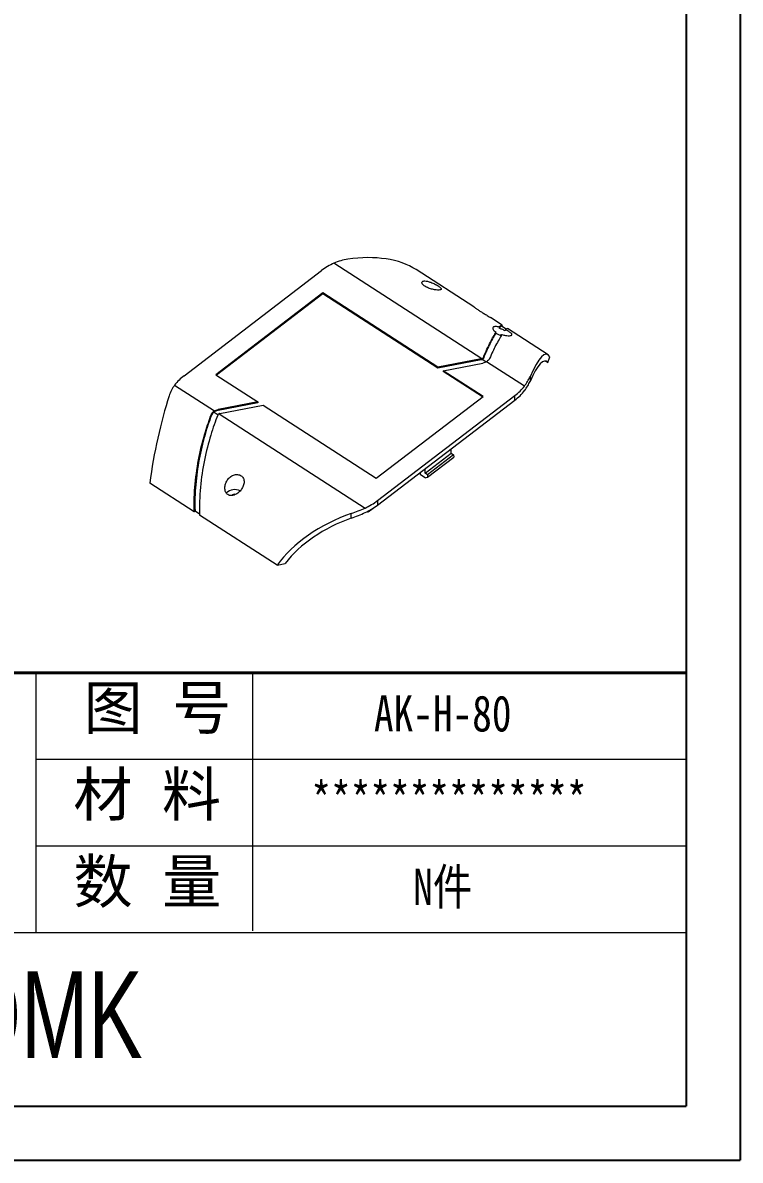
# Model space of a CAD drawing. Header units: inches. Extents: x 1582 to 2189, y 327 to 504.
# Drawn here: x 2046.7 to 2102.5, y 326.9 to 415.4 of the extents above; entities that cross this region are included whole.
import ezdxf

# ---------------------------------------------------------------- set-up
doc = ezdxf.new("R2010")
doc.units = ezdxf.units.IN
doc.header["$LTSCALE"] = 15
doc.layers.add('文字', color=81, linetype='Continuous')
doc.layers.add('粗实线', color=7, linetype='Continuous', lineweight=30)
doc.layers.add('细实线', color=3, linetype='Continuous', lineweight=9)
doc.styles.get("Standard").update_dxf_attribs({"font": 'txt', "bigfont": 'gbcbig.shx'})
doc.styles.add('宋体', font='', dxfattribs={"width": 0.8, "height": 3.5})
doc.styles.add('长仿宋', font='', dxfattribs={"width": 0.7, "height": 4})
doc.styles.get('宋体').set_extended_font_data('SimSun')
doc.styles.get('长仿宋').set_extended_font_data('SimSun')

msp = doc.modelspace()

# ---------------------------------------------------------------- linework, layer by layer
for p, q in [((2102.521, 503.888), (2102.521, 326.907)), ((2098.307, 499.674), (2098.307, 331.121)), ((1856.434, 331.121), (2098.307, 331.121)), ((1852.22, 326.907), (2102.521, 326.907))]:
    msp.add_line(p, q)
at = {"color": 7, "linetype": 'Continuous', "lineweight": 15}
for p, q in [((2082.434, 389.263), (2070.924, 396.692)), ((2059.263, 387.939), (2069.949, 396.113)), ((2081.807, 393.293), (2077.311, 396.195)), ((2070.05, 394.378), (2061.732, 388.016)), ((2070.051, 394.307), (2061.783, 387.983)), ((2079.008, 388.596), (2070.05, 394.378)), ((2070.051, 394.307), (2070.05, 394.378)), ((2079.009, 388.525), (2070.051, 394.307)), ((2083.996, 391.881), (2083.091, 392.465)), ((2084.311, 391.558), (2083.941, 391.797)), ((2087.586, 389.564), (2084.407, 391.615)), ((2087.555, 388.968), (2087.721, 389.42)), ((2082.364, 389.241), (2079.008, 388.596)), ((2079.009, 388.525), (2079.008, 388.596)), ((2082.364, 389.169), (2079.009, 388.525)), ((2079.419, 388.331), (2082.501, 388.922)), ((2082.502, 389.196), (2082.474, 389.214)), ((2085.736, 387.132), (2082.793, 389.031)), ((2087.384, 389.078), (2087.555, 388.968)), ((2061.732, 388.016), (2064.999, 385.907)), ((2082.529, 386.324), (2079.419, 388.331)), ((2079.419, 388.331), (2079.42, 388.26)), ((2082.479, 386.285), (2079.42, 388.26)), ((2086.17, 387.857), (2086.173, 387.497)), ((2058.526, 387.208), (2061.626, 385.207)), ((2064.999, 385.907), (2061.918, 385.315)), ((2065, 385.836), (2061.921, 385.245)), ((2064.999, 385.907), (2065, 385.836)), ((2074.211, 379.961), (2082.529, 386.324)), ((2074.312, 378.226), (2084.998, 386.4)), ((2074.316, 377.871), (2085.001, 386.044)), ((2085.001, 386.044), (2084.998, 386.4)), ((2061.591, 385.111), (2061.918, 384.9)), ((2061.985, 384.975), (2073.337, 377.648)), ((2062.055, 384.997), (2065.411, 385.641)), ((2065.411, 385.641), (2074.211, 379.961)), ((2078.01, 380.349), (2080.047, 381.907)), ((2080.23, 381.788), (2078.193, 380.23)), ((2078.195, 380.052), (2080.232, 381.61)), ((2080.047, 381.907), (2080.043, 382.252)), ((2080.047, 381.907), (2080.23, 381.788)), ((2080.23, 381.788), (2080.232, 381.61)), ((2078.01, 380.349), (2078.006, 380.694)), ((2077.646, 380.23), (2077.644, 380.417)), ((2078.013, 379.993), (2077.646, 380.23)), ((2078.193, 380.23), (2078.01, 380.349)), ((2078.013, 379.993), (2078.195, 380.052)), ((2078.193, 380.23), (2078.195, 380.052)), ((2060.058, 377.348), (2056.591, 379.586)), ((2074.312, 378.226), (2074.316, 377.871)), ((2060.115, 377.422), (2060.468, 377.194)), ((2066.502, 373.189), (2060.47, 377.082)), ((2072.266, 376.859), (2072.263, 377.219)), ((2073.591, 377.323), (2073.512, 377.374)), ((2074.144, 377.746), (2073.591, 377.323)), ((2073.591, 377.323), (2073.591, 377.414)), ((2066.502, 373.189), (2067.13, 373.343))]:
    msp.add_line(p, q, dxfattribs=at)
at = {"color": 8, "linetype": 'Continuous', "lineweight": 15}
msp.add_line((2082.502, 389.196), (2082.771, 389.022), dxfattribs=at)
at = {"color": 7, "linetype": 'Continuous', "lineweight": 15, "flags": 128}
for points in [[(2083.973, 391.121), (2083.943, 391.119), (2083.846, 391.106)], [(2082.364, 389.169), (2082.364, 389.175), (2082.364, 389.206), (2082.364, 389.224), (2082.364, 389.241)]]:
    msp.add_lwpolyline(points, dxfattribs=at)
at = {"color": 7, "linetype": 'Continuous', "lineweight": 15}
for centre, radius, start, end in [((2072.989, 392.1), 5.035, 114.21197, 127.14317), ((2061.603, 384.843), 3.881, 127.07208, 142.46073), ((2082.658, 389.496), 3.881, 307.07208, 322.46073), ((2082.662, 389.141), 3.881, 307.07208, 322.46073), ((2063.202, 378.14), 0.935, 63.35546, 134.31091), ((2063.194, 378.411), 0.308, 74.94227, 135.56238), ((2071.272, 382.24), 5.035, 294.21197, 307.14317), ((2071.276, 381.884), 5.035, 294.21197, 307.14317)]:
    msp.add_arc(centre, radius, start, end, dxfattribs=at)
for centre, major_axis, ratio, start_param, end_param in [((2070.857, 391.435), (7.83, 3.157), 0.604454, 0.403071, 1.189503), ((2085.906, 381.722), (1.584, 7.882), 0.180031, 6.100305, 6.998896), ((2085.906, 381.722), (1.478, 7.357), 0.180031, 6.14206, 6.988194), ((2058.458, 381.951), (1.584, 7.882), 0.180031, 1.012924, 1.911515), ((2073.507, 372.238), (7.83, 3.157), 0.604454, 1.486715, 2.385306), ((2073.507, 372.238), (7.308, 2.947), 0.604454, 1.497418, 2.343552)]:
    msp.add_ellipse(centre, major_axis=major_axis, ratio=ratio, start_param=start_param, end_param=end_param, dxfattribs=at)
for points in [[(2071.999, 397.003), (2071.622, 396.947), (2071.263, 396.846), (2070.924, 396.692)], [(2082.434, 389.263), (2082.486, 389.286), (2082.524, 389.321), (2082.54, 389.362)], [(2082.364, 389.241), (2082.389, 389.246), (2082.412, 389.253), (2082.434, 389.263)], [(2082.474, 389.214), (2082.443, 389.193), (2082.405, 389.177), (2082.364, 389.169)], [(2082.54, 389.291), (2082.528, 389.262), (2082.505, 389.235), (2082.474, 389.214)], [(2085.736, 387.132), (2085.926, 387.382), (2086.07, 387.622), (2086.17, 387.857)], [(2058.526, 387.208), (2058.336, 386.957), (2058.192, 386.675), (2058.093, 386.365)], [(2085.739, 386.776), (2085.929, 387.027), (2086.073, 387.265), (2086.173, 387.497)], [(2061.985, 384.975), (2061.933, 384.952), (2061.895, 384.915), (2061.878, 384.873)], [(2062.055, 384.997), (2062.03, 384.992), (2062.006, 384.985), (2061.985, 384.975)], [(2072.263, 377.219), (2072.64, 377.349), (2072.998, 377.494), (2073.337, 377.648)], [(2072.266, 376.859), (2072.643, 376.992), (2073.001, 377.138), (2073.34, 377.292)]]:
    msp.add_open_spline(points, degree=3, dxfattribs=at)
for points, knots in [([(2078, 394.898), (2078.04, 394.872), (2078.084, 394.847), (2078.178, 394.8), (2078.229, 394.778), (2078.33, 394.738), (2078.383, 394.719), (2078.486, 394.687), (2078.537, 394.673), (2078.688, 394.637), (2078.782, 394.622), (2078.948, 394.603), (2079.02, 394.601), (2079.138, 394.607), (2079.184, 394.615), (2079.248, 394.641), (2079.265, 394.659), (2079.265, 394.709), (2079.248, 394.741), (2079.169, 394.82), (2079.107, 394.868), (2078.987, 394.945), (2078.942, 394.972), (2078.849, 395.025), (2078.799, 395.051), (2078.701, 395.101), (2078.651, 395.124), (2078.554, 395.167), (2078.506, 395.187), (2078.413, 395.222), (2078.367, 395.238), (2078.279, 395.265), (2078.236, 395.277), (2078.115, 395.305), (2078.041, 395.314), (2077.946, 395.314), (2077.917, 395.312), (2077.866, 395.302), (2077.843, 395.294), (2077.787, 395.265), (2077.763, 395.234), (2077.759, 395.176), (2077.763, 395.154), (2077.781, 395.108), (2077.795, 395.083), (2077.835, 395.032), (2077.861, 395.005), (2077.923, 394.951), (2077.959, 394.925), (2078, 394.898)], [0, 0, 0, 0, 0.03125, 0.03125, 0.0625, 0.0625, 0.09375, 0.09375, 0.125, 0.125, 0.1875, 0.1875, 0.25, 0.25, 0.3125, 0.3125, 0.375, 0.375, 0.4375, 0.4375, 0.5, 0.5, 0.53125, 0.53125, 0.5625, 0.5625, 0.59375, 0.59375, 0.625, 0.625, 0.65625, 0.65625, 0.6875, 0.6875, 0.75, 0.75, 0.78125, 0.78125, 0.8125, 0.8125, 0.875, 0.875, 0.90625, 0.90625, 0.9375, 0.9375, 0.96875, 0.96875, 1, 1, 1, 1]), ([(2081.807, 393.293), (2081.812, 393.29), (2081.82, 393.284), (2081.866, 393.249), (2081.927, 393.203), (2082.007, 393.146), (2082.098, 393.084), (2082.207, 393.012), (2082.362, 392.913), (2082.579, 392.78), (2082.805, 392.644), (2082.977, 392.538), (2083.057, 392.486), (2083.091, 392.465)], [0, 0, 0, 0, 0.094437, 0.182865, 0.273554, 0.34616, 0.420742, 0.493425, 0.568626, 0.70374, 0.849403, 0.936376, 1, 1, 1, 1]), ([(2082.54, 389.362), (2082.727, 389.813), (2082.913, 390.211), (2083.248, 390.863), (2083.399, 391.125), (2083.529, 391.33)], [0.7024782, 0.7024782, 0.7024782, 0.7024782, 0.8508209, 0.8508209, 0.9896995, 0.9896995, 0.9896995, 0.9896995]), ([(2083.51, 391.262), (2083.379, 391.051), (2083.226, 390.779), (2082.895, 390.119), (2082.718, 389.731), (2082.54, 389.291)], [0, 0, 0, 0, 0.5, 0.5, 1, 1, 1, 1]), ([(2083.987, 391.136), (2083.847, 390.921), (2083.679, 390.636), (2083.348, 389.992), (2083.19, 389.657), (2083.029, 389.281)], [0.0303319, 0.0303319, 0.0303319, 0.0303319, 0.1831508, 0.1831508, 0.308599, 0.308599, 0.308599, 0.308599]), ([(2083.795, 391.708), (2083.736, 391.725), (2083.68, 391.738), (2083.576, 391.756), (2083.528, 391.76), (2083.442, 391.76), (2083.403, 391.756), (2083.339, 391.738), (2083.313, 391.724), (2083.277, 391.687), (2083.267, 391.664), (2083.265, 391.61), (2083.274, 391.578), (2083.312, 391.511), (2083.342, 391.475), (2083.422, 391.402), (2083.472, 391.365), (2083.529, 391.33)], [0, 0, 0, 0, 0.125, 0.125, 0.25, 0.25, 0.375, 0.375, 0.5, 0.5, 0.625, 0.625, 0.75, 0.75, 0.875, 0.875, 1, 1, 1, 1]), ([(2083.51, 391.262), (2083.513, 391.271), (2083.515, 391.281), (2083.518, 391.291), (2083.52, 391.297), (2083.522, 391.304), (2083.524, 391.31), (2083.526, 391.317), (2083.528, 391.323), (2083.529, 391.33)], [0, 0, 0, 0, 0.0001003757, 0.0001003757, 0.0001003757, 0.0001669026, 0.0001669026, 0.0001669026, 0.0002334303, 0.0002334303, 0.0002334303, 0.0002334303]), ([(2083.51, 391.262), (2083.573, 391.221), (2083.646, 391.183), (2083.801, 391.115), (2083.882, 391.086), (2083.962, 391.061)], [0, 0, 0, 0, 0.5, 0.5, 1, 1, 1, 1]), ([(2083.941, 391.796), (2083.941, 391.797), (2083.94, 391.814), (2083.902, 391.786), (2083.84, 391.728), (2083.786, 391.661), (2083.759, 391.627)], [0, 0, 0, 0, 0.008124, 0.423772, 0.711886, 1, 1, 1, 1]), ([(2083.795, 391.708), (2083.789, 391.695), (2083.783, 391.681), (2083.777, 391.668), (2083.774, 391.661), (2083.771, 391.654), (2083.768, 391.648), (2083.765, 391.641), (2083.762, 391.634), (2083.759, 391.627)], [0, 0, 0, 0, 0.0001079602, 0.0001079602, 0.0001079602, 0.0001619483, 0.0001619483, 0.0001619483, 0.0002159391, 0.0002159391, 0.0002159391, 0.0002159391]), ([(2084.233, 391.439), (2084.192, 391.459), (2084.149, 391.48), (2084.067, 391.517), (2084.026, 391.534), (2083.907, 391.581), (2083.83, 391.608), (2083.759, 391.627)], [0, 0, 0, 0, 0.25, 0.25, 0.5, 0.5, 1, 1, 1, 1]), ([(2083.795, 391.708), (2083.841, 391.765), (2083.881, 391.808), (2083.985, 391.904), (2084.018, 391.897), (2084, 391.822)], [0.3654273, 0.3654273, 0.3654273, 0.3654273, 0.4342843, 0.4342843, 0.5929275, 0.5929275, 0.5929275, 0.5929275]), ([(2084, 391.822), (2083.992, 391.811), (2083.981, 391.797), (2083.971, 391.783), (2083.968, 391.78)], [0, 0, 0, 0, 0.739966, 1, 1, 1, 1]), ([(2083.987, 391.136), (2084.081, 391.109), (2084.173, 391.089), (2084.34, 391.061), (2084.416, 391.053), (2084.547, 391.047), (2084.603, 391.05), (2084.692, 391.062), (2084.726, 391.073), (2084.767, 391.103), (2084.775, 391.123), (2084.765, 391.161), (2084.757, 391.175), (2084.734, 391.206), (2084.718, 391.223), (2084.657, 391.28), (2084.597, 391.325), (2084.447, 391.42), (2084.358, 391.47), (2084.269, 391.516)], [0, 0, 0, 0, 0.125, 0.125, 0.25, 0.25, 0.375, 0.375, 0.5, 0.5, 0.625, 0.625, 0.6875, 0.6875, 0.75, 0.75, 0.875, 0.875, 1, 1, 1, 1]), ([(2084.233, 391.439), (2084.238, 391.449), (2084.243, 391.459), (2084.248, 391.469), (2084.251, 391.477), (2084.255, 391.485), (2084.258, 391.493), (2084.262, 391.5), (2084.266, 391.508), (2084.269, 391.516)], [0, 0, 0, 0, 0.0001003759, 0.0001003759, 0.0001003759, 0.0001761907, 0.0001761907, 0.0001761907, 0.0002520075, 0.0002520075, 0.0002520075, 0.0002520075]), ([(2084.269, 391.516), (2084.288, 391.536), (2084.335, 391.585), (2084.384, 391.621), (2084.398, 391.614), (2084.404, 391.61)], [0, 0, 0, 0, 0.281375, 0.70247, 1, 1, 1, 1]), ([(2082.54, 389.362), (2082.54, 389.356), (2082.54, 389.35), (2082.54, 389.344), (2082.54, 389.338), (2082.54, 389.332), (2082.54, 389.327), (2082.54, 389.315), (2082.54, 389.303), (2082.54, 389.291)], [0, 0, 0, 0, 0.0000501876, 0.0000501876, 0.0000501876, 0.0001003753, 0.0001003753, 0.0001003753, 0.0002000805, 0.0002000805, 0.0002000805, 0.0002000805]), ([(2082.793, 389.031), (2082.75, 389.006), (2082.705, 388.984), (2082.607, 388.947), (2082.555, 388.933), (2082.501, 388.922)], [0, 0, 0, 0, 0.5, 0.5, 1, 1, 1, 1]), ([(2083.029, 389.281), (2083.009, 389.234), (2082.979, 389.189), (2082.899, 389.104), (2082.85, 389.065), (2082.793, 389.031)], [0, 0, 0, 0, 0.5, 0.5, 1, 1, 1, 1]), ([(2060.058, 377.348), (2060.033, 378.074), (2060.059, 378.807), (2060.192, 380.251), (2060.3, 380.962), (2060.575, 382.324), (2060.742, 382.974), (2061.072, 384.064), (2061.229, 384.52), (2061.389, 384.939)], [0.0414546, 0.0414546, 0.0414546, 0.0414546, 0.2543593, 0.2543593, 0.4672639, 0.4672639, 0.6801685, 0.6801685, 0.8516186, 0.8516186, 0.8516186, 0.8516186]), ([(2061.389, 384.939), (2061.41, 384.992), (2061.44, 385.041), (2061.52, 385.132), (2061.569, 385.173), (2061.626, 385.207)], [0, 0, 0, 0, 0.5, 0.5, 1, 1, 1, 1]), ([(2061.392, 384.866), (2061.392, 384.872), (2061.392, 384.878), (2061.391, 384.884), (2061.391, 384.89), (2061.391, 384.896), (2061.391, 384.902), (2061.39, 384.915), (2061.39, 384.927), (2061.389, 384.939)], [0, 0, 0, 0, 0.0000501876, 0.0000501876, 0.0000501876, 0.0001003753, 0.0001003753, 0.0001003753, 0.0002005863, 0.0002005863, 0.0002005863, 0.0002005863]), ([(2061.591, 385.111), (2061.543, 385.078), (2061.503, 385.041), (2061.436, 384.958), (2061.41, 384.913), (2061.392, 384.866)], [0, 0, 0, 0, 0.5, 0.5, 1, 1, 1, 1]), ([(2061.921, 385.245), (2061.859, 385.233), (2061.8, 385.216), (2061.689, 385.171), (2061.637, 385.143), (2061.591, 385.111)], [0, 0, 0, 0, 0.5, 0.5, 1, 1, 1, 1]), ([(2061.626, 385.207), (2061.668, 385.232), (2061.714, 385.254), (2061.811, 385.29), (2061.864, 385.305), (2061.918, 385.315)], [0, 0, 0, 0, 0.5, 0.5, 1, 1, 1, 1]), ([(2061.918, 385.315), (2061.918, 385.313), (2061.918, 385.31), (2061.918, 385.307), (2061.918, 385.299), (2061.919, 385.291), (2061.919, 385.284), (2061.919, 385.278), (2061.92, 385.271), (2061.92, 385.265), (2061.92, 385.259), (2061.921, 385.253), (2061.921, 385.247), (2061.921, 385.246), (2061.921, 385.245), (2061.921, 385.245)], [0, 0, 0, 0, 0.0000234886, 0.0000234886, 0.0000234886, 0.000089745, 0.000089745, 0.000089745, 0.0001419857, 0.0001419857, 0.0001419857, 0.0001942265, 0.0001942265, 0.0001942265, 0.0002000935, 0.0002000935, 0.0002000935, 0.0002000935]), ([(2061.392, 384.866), (2061.21, 384.38), (2061.032, 383.843), (2060.707, 382.691), (2060.559, 382.077), (2060.319, 380.797), (2060.226, 380.132), (2060.112, 378.784), (2060.091, 378.1), (2060.115, 377.422)], [0, 0, 0, 0, 0.25, 0.25, 0.5, 0.5, 0.75, 0.75, 1, 1, 1, 1]), ([(2061.878, 384.873), (2061.692, 384.401), (2061.507, 383.877), (2061.153, 382.709), (2060.986, 382.058), (2060.711, 380.697), (2060.603, 379.986), (2060.47, 378.541), (2060.445, 377.808), (2060.47, 377.082)], [0.1268451, 0.1268451, 0.1268451, 0.1268451, 0.3309607, 0.3309607, 0.5492494, 0.5492494, 0.7675381, 0.7675381, 0.9858268, 0.9858268, 0.9858268, 0.9858268]), ([(2062.678, 378.689), (2062.718, 378.663), (2062.761, 378.645), (2062.852, 378.621), (2062.901, 378.616), (2062.997, 378.618), (2063.047, 378.625), (2063.143, 378.649), (2063.191, 378.666), (2063.331, 378.73), (2063.42, 378.789), (2063.583, 378.928), (2063.656, 379.007), (2063.782, 379.182), (2063.834, 379.276), (2063.889, 379.423), (2063.904, 379.474), (2063.924, 379.573), (2063.93, 379.623), (2063.932, 379.721), (2063.928, 379.771), (2063.909, 379.865), (2063.895, 379.909), (2063.854, 379.993), (2063.829, 380.033), (2063.768, 380.103), (2063.733, 380.134), (2063.653, 380.186), (2063.61, 380.206), (2063.518, 380.237), (2063.468, 380.246), (2063.368, 380.254), (2063.317, 380.252), (2063.214, 380.237), (2063.163, 380.224), (2063.013, 380.171), (2062.919, 380.116), (2062.752, 379.979), (2062.679, 379.897), (2062.56, 379.717), (2062.514, 379.619), (2062.451, 379.416), (2062.435, 379.312), (2062.436, 379.155), (2062.441, 379.104), (2062.461, 379.004), (2062.476, 378.955), (2062.536, 378.819), (2062.598, 378.741), (2062.678, 378.689)], [0, 0, 0, 0, 0.03125, 0.03125, 0.0625, 0.0625, 0.09375, 0.09375, 0.125, 0.125, 0.1875, 0.1875, 0.25, 0.25, 0.3125, 0.3125, 0.34375, 0.34375, 0.375, 0.375, 0.40625, 0.40625, 0.4375, 0.4375, 0.46875, 0.46875, 0.5, 0.5, 0.53125, 0.53125, 0.5625, 0.5625, 0.59375, 0.59375, 0.625, 0.625, 0.6875, 0.6875, 0.75, 0.75, 0.8125, 0.8125, 0.875, 0.875, 0.90625, 0.90625, 0.9375, 0.9375, 1, 1, 1, 1]), ([(2060.115, 377.422), (2060.107, 377.412), (2060.099, 377.401), (2060.091, 377.391), (2060.086, 377.384), (2060.08, 377.377), (2060.075, 377.369), (2060.069, 377.362), (2060.064, 377.355), (2060.058, 377.348)], [0, 0, 0, 0, 0.0001003754, 0.0001003754, 0.0001003754, 0.000169676, 0.000169676, 0.000169676, 0.0002389769, 0.0002389769, 0.0002389769, 0.0002389769])]:
    msp.add_open_spline(points, degree=3, knots=knots, dxfattribs=at)
at = {"layer": '粗实线', "color": 7, "lineweight": 40}
msp.add_line((2098.307, 364.832), (1997.175, 364.832), dxfattribs=at)
at = {"layer": '细实线', "color": 7}
for p, q in [((2047.741, 364.832), (2047.741, 344.605)), ((2064.597, 364.832), (2064.597, 344.747)), ((2098.307, 358.09), (2047.741, 358.09)), ((2098.307, 351.348), (2047.741, 351.348)), ((2098.307, 344.605), (1946.61, 344.605))]:
    msp.add_line(p, q, dxfattribs=at)

# ---------------------------------------------------------------- texts
at = {"layer": '文字', "color": 0, "char_height": 2.52829, "width": 29.2299, "attachment_point": 1, "style": '宋体'}
for s, insert in [('{\\H1.111x;AK-H-80}', (2074.03, 363.071)), ('{\\H1.111x;**************}', (2069.167, 356.329)), ('{\\H1.111x;N件}', (2077.088, 349.586))]:
    msp.add_mtext(s, dxfattribs=dict(at, insert=insert))
at = {"layer": '粗实线', "insert": (2033.597, 341.598), "char_height": 6.74211, "width": 75.60613, "attachment_point": 1, "style": '长仿宋'}
msp.add_mtext('{\\fSTXinwei|b0|i0|c134|p2;SZOMK}', dxfattribs=at)
at = {"layer": '细实线', "color": 7, "char_height": 3.37106, "attachment_point": 1}
for s, insert, width in [('{\\fSimSun|b0|i0|c134|p54;图 号}', (2051.448, 363.808), 16.85528), ('{\\fSimSun|b0|i0|c134|p54;材 料   }', (2050.649, 357.066), 16.85528), ('{\\fSimSun|b0|i0|c134|p54;数 量}', (2050.665, 350.291), 15.23086)]:
    msp.add_mtext(s, dxfattribs=dict(at, insert=insert, width=width))

doc.saveas('drawing.dxf')
